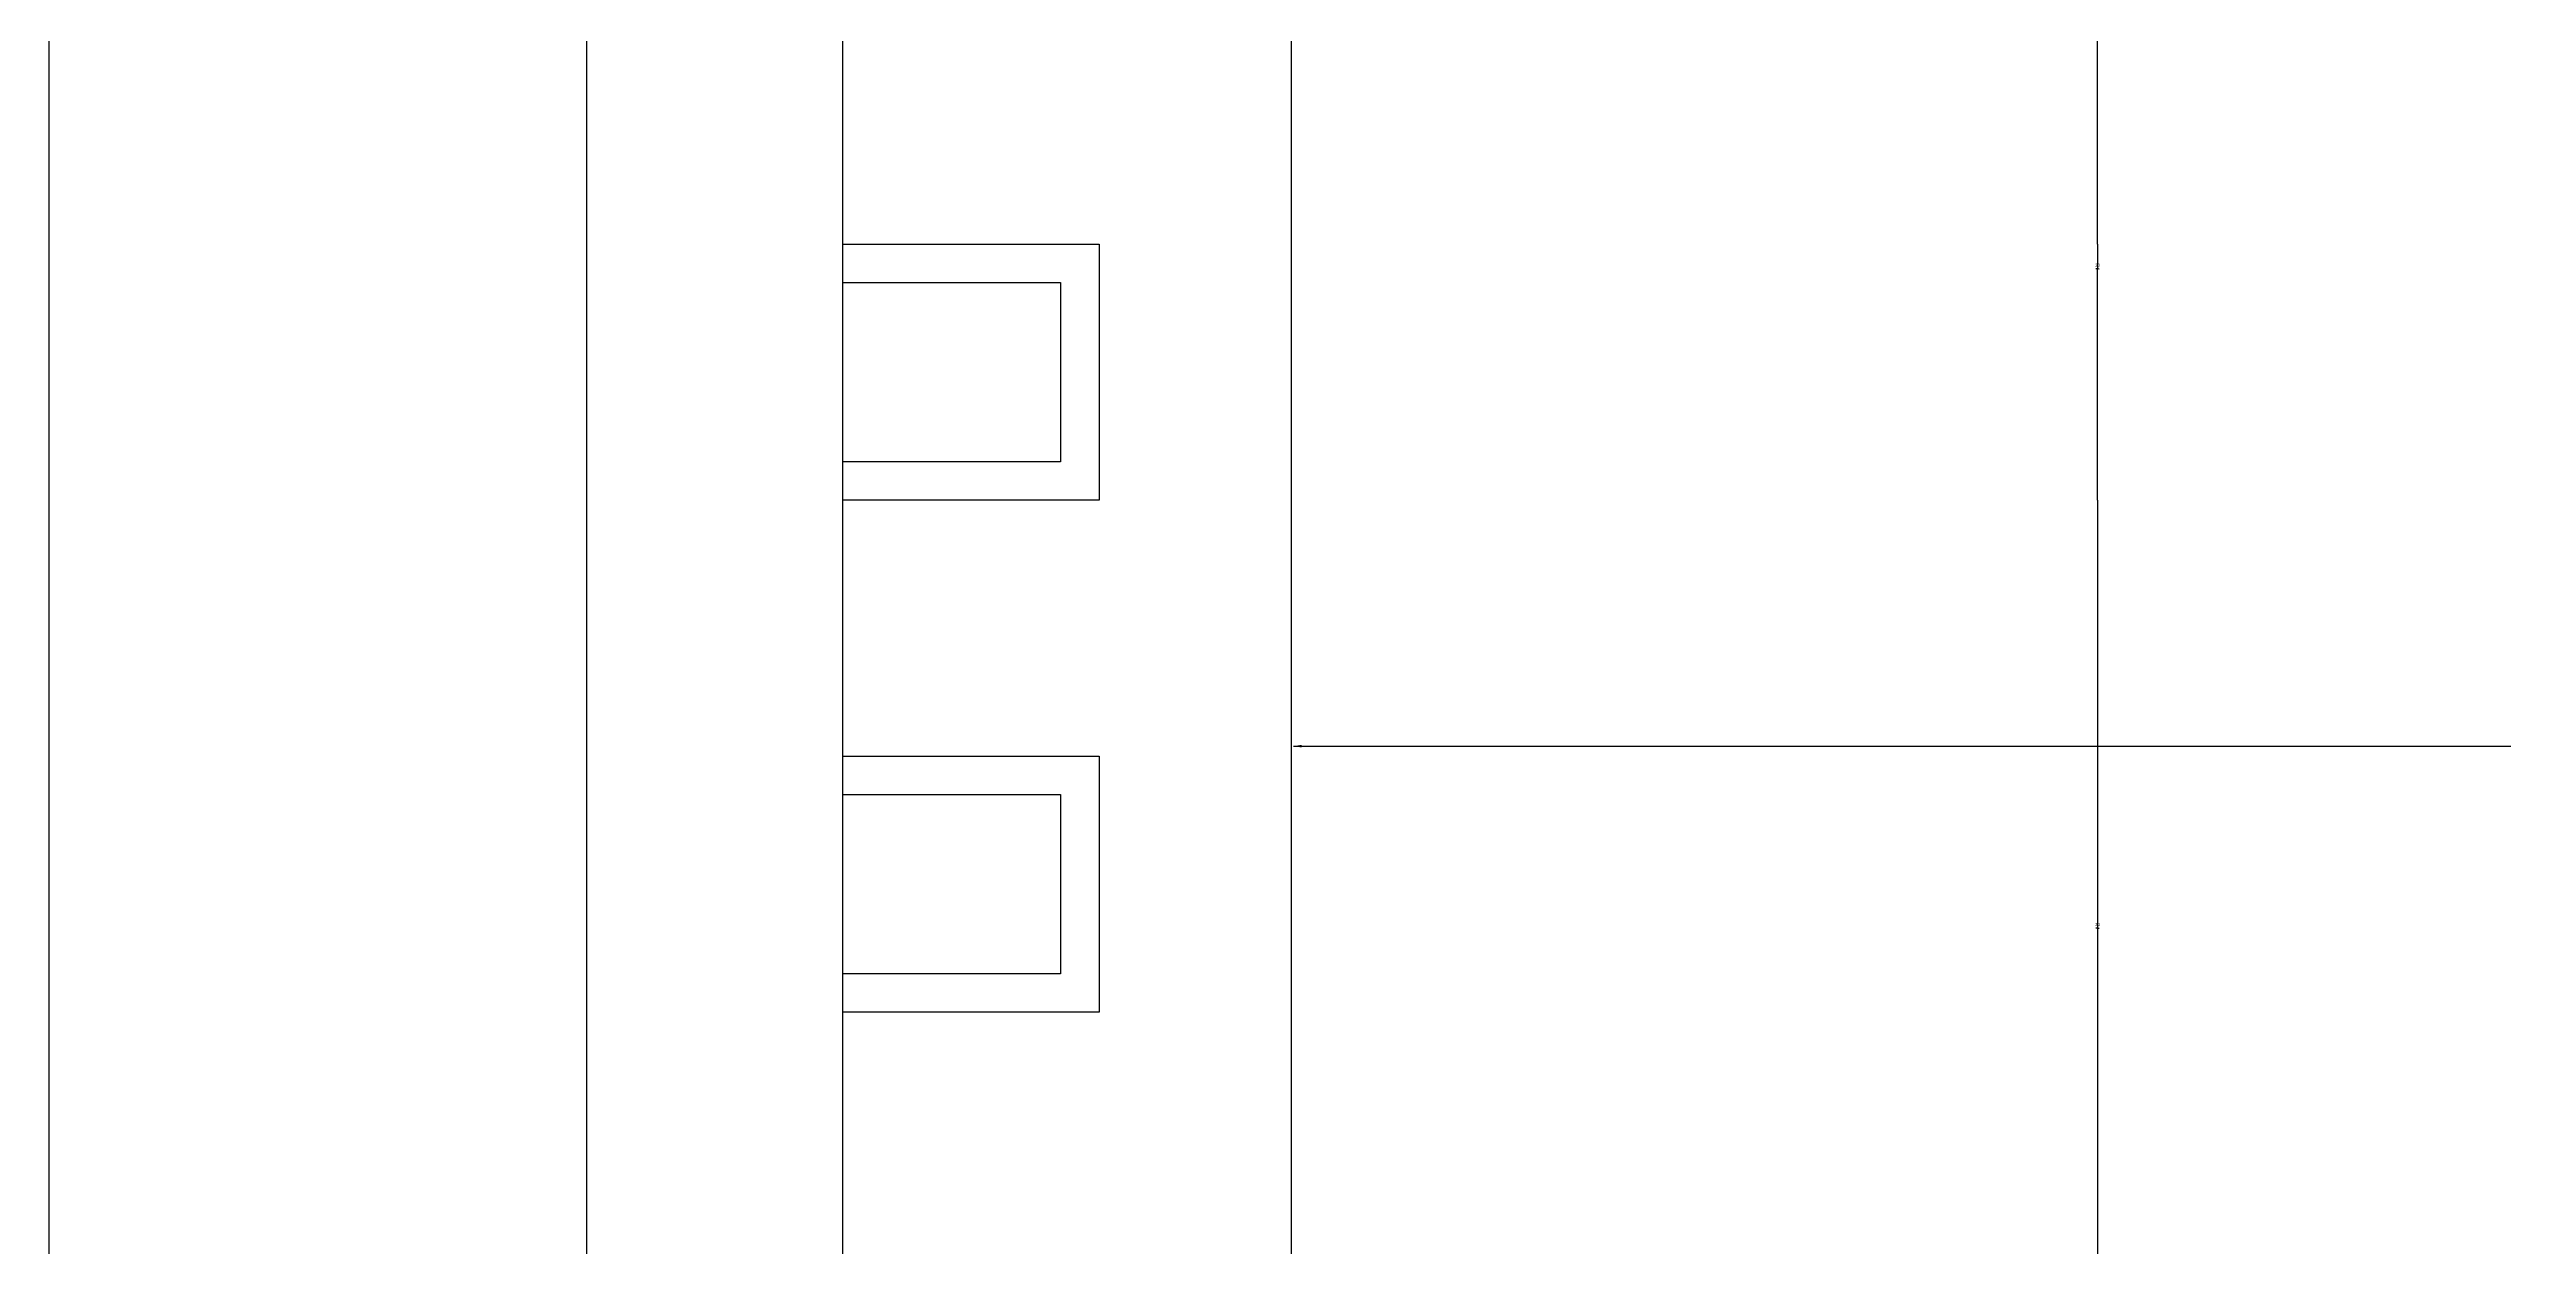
# Model space of a CAD drawing. Header units: metres. Extents: x 255888 to 260244, y 1005 to 5882.
# Drawn here: x 256729 to 257495, y 1732 to 2106 of the extents above; entities that cross this region are included whole.
import ezdxf

# ---------------------------------------------------------------- set-up
doc = ezdxf.new("R2010")
doc.units = ezdxf.units.M
for name, color, linetype in [('12', 1, 'Continuous'), ('19', 8, 'Continuous'), ('LAYER1', 8, 'Continuous'), ('LAYER3', 8, 'Continuous')]:
    doc.layers.add(name, color=color, linetype=linetype)
doc.dimstyles.get("Standard").update_dxf_attribs({"dimtxt": 2.5, "dimasz": 2.5, "dimexe": 1.25, "dimexo": 0.625, "dimtad": 1, "dimcen": 2.5, "dimazin": 3, "dimtfac": 1, "dimtmove": 0, "dimatfit": 3})

# ---------------------------------------------------------------- blocks, each defined once
blk = doc.blocks.new('_CLOSEDFILLED')
at = {"color": 0, "linetype": 'BYBLOCK'}
blk.add_solid([(-1, 0.2), (0, 0), (-1, -0.2)], dxfattribs=at)
blk = doc.blocks.new('*D6')
for p, q in [((257368.6, 1964.55), (257368.6, 1830.87)), ((257368.6, 1884.55), (257368.6, 1830.87)), ((257368.35, 1830.87), (257368.1, 1830.87)), ((257368.6, 1830.87), (257368.6, 1830.87)), ((257368.85, 1830.87), (257369.1, 1830.87))]:
    blk.add_line(p, q)
at = {"layer": 'Defpoints'}
for p in [(257368.6, 1964.55), (257368.6, 1884.55), (257368.6, 1830.87)]:
    blk.add_point(p, dxfattribs=at)
at = {"layer": 'LAYER1', "xscale": 0.25, "yscale": 0.25}
blk.add_blockref('_CLOSEDFILLED', (257368.6, 1830.87), dxfattribs=at)
at = {"layer": 'LAYER1', "xscale": 0.25, "yscale": 0.25, "rotation": 180}
blk.add_blockref('_CLOSEDFILLED', (257368.6, 1830.87), dxfattribs=at)
at = {"layer": 'LAYER1', "insert": (257368.6, 1831.995), "char_height": 1, "attachment_point": 5}
blk.add_mtext('20', dxfattribs=at)
blk = doc.blocks.new('*D7')
for p, q in [((257368.6, 1884.55), (257368.6, 1650.28)), ((257368.6, 1804.55), (257368.6, 1650.28)), ((257368.35, 1650.28), (257368.1, 1650.28)), ((257368.6, 1650.28), (257368.6, 1650.28)), ((257368.85, 1650.28), (257369.1, 1650.28))]:
    blk.add_line(p, q)
at = {"layer": 'Defpoints'}
for p in [(257368.6, 1884.55), (257368.6, 1804.55), (257368.6, 1650.28)]:
    blk.add_point(p, dxfattribs=at)
at = {"layer": 'LAYER1', "xscale": 0.25, "yscale": 0.25}
blk.add_blockref('_CLOSEDFILLED', (257368.6, 1650.28), dxfattribs=at)
at = {"layer": 'LAYER1', "xscale": 0.25, "yscale": 0.25, "rotation": 180}
blk.add_blockref('_CLOSEDFILLED', (257368.6, 1650.28), dxfattribs=at)
at = {"layer": 'LAYER1', "insert": (257368.6, 1651.405), "char_height": 1, "attachment_point": 5}
blk.add_mtext('20', dxfattribs=at)
blk = doc.blocks.new('*D8')
for p, q in [((257368.6, 1804.55), (257368.6, 1455.58)), ((257368.6, 1724.55), (257368.6, 1455.58)), ((257368.35, 1455.58), (257368.1, 1455.58)), ((257368.6, 1455.58), (257368.6, 1455.58)), ((257368.85, 1455.58), (257369.1, 1455.58))]:
    blk.add_line(p, q)
at = {"layer": 'Defpoints'}
for p in [(257368.6, 1804.55), (257368.6, 1724.55), (257368.6, 1455.58)]:
    blk.add_point(p, dxfattribs=at)
at = {"layer": 'LAYER1', "xscale": 0.25, "yscale": 0.25}
blk.add_blockref('_CLOSEDFILLED', (257368.6, 1455.58), dxfattribs=at)
at = {"layer": 'LAYER1', "xscale": 0.25, "yscale": 0.25, "rotation": 180}
blk.add_blockref('_CLOSEDFILLED', (257368.6, 1455.58), dxfattribs=at)
at = {"layer": 'LAYER1', "insert": (257368.6, 1456.705), "char_height": 1, "attachment_point": 5}
blk.add_mtext('20', dxfattribs=at)
blk = doc.blocks.new('*D10')
for p, q in [((257368.35, 2242.84), (257368.1, 2242.84)), ((257368.6, 2124.55), (257368.6, 2242.84)), ((257368.6, 2044.55), (257368.6, 2242.84)), ((257368.6, 2242.84), (257368.6, 2242.84)), ((257368.85, 2242.84), (257369.1, 2242.84))]:
    blk.add_line(p, q)
at = {"layer": 'Defpoints'}
for p in [(257368.6, 2242.84), (257368.6, 2124.55), (257368.6, 2044.55)]:
    blk.add_point(p, dxfattribs=at)
at = {"layer": 'LAYER1', "xscale": 0.25, "yscale": 0.25}
blk.add_blockref('_CLOSEDFILLED', (257368.6, 2242.84), dxfattribs=at)
at = {"layer": 'LAYER1', "xscale": 0.25, "yscale": 0.25, "rotation": 180}
blk.add_blockref('_CLOSEDFILLED', (257368.6, 2242.84), dxfattribs=at)
at = {"layer": 'LAYER1', "insert": (257368.6, 2243.965), "char_height": 1, "attachment_point": 5}
blk.add_mtext('20', dxfattribs=at)
blk = doc.blocks.new('*D11')
for p, q in [((257368.6, 2044.55), (257368.6, 2036.86)), ((257368.35, 2036.86), (257368.1, 2036.86)), ((257368.6, 1964.55), (257368.6, 2036.86)), ((257368.6, 2036.86), (257368.6, 2036.86)), ((257368.85, 2036.86), (257369.1, 2036.86))]:
    blk.add_line(p, q)
at = {"layer": 'Defpoints'}
for p in [(257368.6, 2044.55), (257368.6, 2036.86), (257368.6, 1964.55)]:
    blk.add_point(p, dxfattribs=at)
at = {"layer": 'LAYER1', "xscale": 0.25, "yscale": 0.25}
blk.add_blockref('_CLOSEDFILLED', (257368.6, 2036.86), dxfattribs=at)
at = {"layer": 'LAYER1', "xscale": 0.25, "yscale": 0.25, "rotation": 180}
blk.add_blockref('_CLOSEDFILLED', (257368.6, 2036.86), dxfattribs=at)
at = {"layer": 'LAYER1', "insert": (257368.6, 2037.985), "char_height": 1, "attachment_point": 5}
blk.add_mtext('20', dxfattribs=at)

msp = doc.modelspace()

# ---------------------------------------------------------------- hatches: boundary and pattern name
at = {"layer": 'LAYER3'}
h = msp.add_hatch(dxfattribs=at)
h.set_pattern_fill('CORK', scale=200)
h.paths.add_polyline_path([(256976.61, 4564.72), (257044.61, 4564.72), (257044.61, 4724.55), (256976.61, 4724.55)])
h.paths.add_polyline_path([(256976.61, 4336.55), (257044.61, 4336.55), (257044.61, 4484.72), (256976.61, 4484.72)])
h.paths.add_polyline_path([(257044.61, 3752.55), (256976.61, 3752.55), (256976.61, 2296.55), (257044.61, 2296.55), (257044.61, 3376.11)])
h.paths.add_polyline_path([(256976.61, 1565.03), (257044.61, 1565.03), (257044.61, 1712.55), (256976.61, 1712.55)])
h.paths.add_polyline_path([(256976.61, 1324.55), (257044.61, 1324.55), (257044.61, 1485.03), (256976.61, 1485.03)])
h.paths.add_polyline_path([(256976.61, 4484.72), (256896.61, 4484.72), (256896.61, 4442.73), (256896.61, 2069.67), (256976.61, 2069.67)])
h.paths.add_polyline_path([(256976.61, 4724.55), (256896.61, 4724.55), (256896.61, 4564.72), (256976.61, 4564.72)])
h.paths.add_polyline_path([(256896.61, 1775.98), (256976.61, 1775.98), (256976.61, 2069.67), (256896.61, 2069.67)])
h.paths.add_polyline_path([(256976.61, 1775.98), (256896.61, 1775.98), (256896.61, 1565.03), (256976.61, 1565.03)])
h.paths.add_polyline_path([(256896.61, 1324.55), (256948.72, 1324.55), (256976.61, 1324.55), (256976.61, 1485.03), (256896.61, 1485.03), (256896.61, 1443.04)])

# ---------------------------------------------------------------- linework, layer by layer
at = {"layer": '12'}
for p, q in [((256728.57, 1004.55), (256728.57, 4724.55)), ((256896.61, 1541.03), (256896.61, 4724.55)), ((256976.61, 1565.03), (256976.61, 4484.72)), ((256976.61, 2044.55), (257056.61, 2044.55)), ((257056.61, 2044.55), (257056.61, 1964.55)), ((256976.61, 2032.55), (257044.61, 2032.55)), ((257044.61, 2032.55), (257044.61, 1976.55)), ((257044.61, 1976.55), (256976.61, 1976.55)), ((257056.61, 1964.55), (256976.61, 1964.55)), ((256976.61, 1884.55), (257056.61, 1884.55)), ((257056.61, 1884.55), (257056.61, 1804.55)), ((256976.61, 1872.55), (257044.61, 1872.55)), ((257044.61, 1872.55), (257044.61, 1816.55)), ((257044.61, 1816.55), (256976.61, 1816.55)), ((257056.61, 1804.55), (256976.61, 1804.55))]:
    msp.add_line(p, q, dxfattribs=at)
at = {"layer": '19'}
msp.add_line((257116.61, 4724.55), (257116.61, 1004.55), dxfattribs=at)

# ---------------------------------------------------------------- dimensions: what is measured, and where the dimension line sits
at = {"layer": 'LAYER1'}
for base, p1, p2, picture, middle in [((257368.6, 2242.84), (257368.6, 2124.55), (257368.6, 2044.55), '*D10', (257368.6, 2243.965)), ((257368.6, 2036.86), (257368.6, 2044.55), (257368.6, 1964.55), '*D11', (257368.6, 2037.985)), ((257368.6, 1830.87), (257368.6, 1964.55), (257368.6, 1884.55), '*D6', (257368.6, 1831.995)), ((257368.6, 1650.28), (257368.6, 1884.55), (257368.6, 1804.55), '*D7', (257368.6, 1651.405)), ((257368.6, 1455.58), (257368.6, 1804.55), (257368.6, 1724.55), '*D8', (257368.6, 1456.705))]:
    dim = msp.add_linear_dim(base=base, p1=p1, p2=p2, text='20', dimstyle='Standard', dxfattribs=at)
    dim.commit()
    dim.dimension.update_dxf_attribs({"geometry": picture, "text_midpoint": middle})

# ---------------------------------------------------------------- leaders
msp.add_leader([(257117.39, 1887.69), (260202.87, 1887.69)], dimstyle='Standard', dxfattribs=at)

doc.saveas('drawing.dxf')
